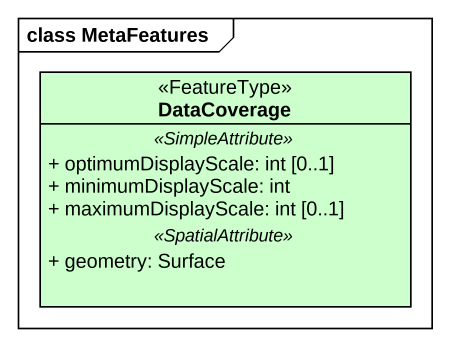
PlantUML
@startuml
mainframe class MetaFeatures
hide circle
hide empty members
skinparam classAttributeIconSize 0
class DataCoverage <<FeatureType>> #CCFFCC {
  .. <<SimpleAttribute>> ..
  + optimumDisplayScale: int [0..1]
  + minimumDisplayScale: int
  + maximumDisplayScale: int [0..1]
  .. <<SpatialAttribute>> ..
  + geometry: Surface
}
@enduml
